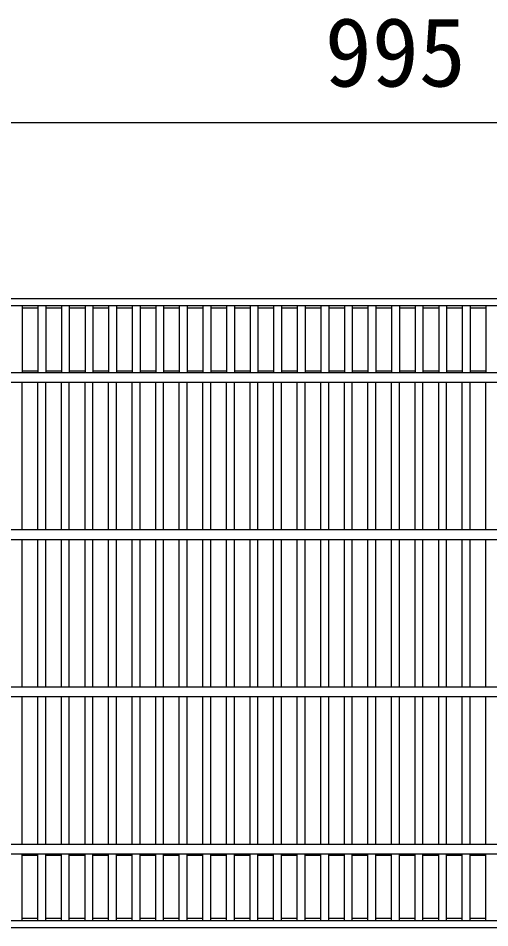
# Model space of a CAD drawing. Units: millimetres, scale not verified. Extents: x -25200 to 25200, y -8910 to 8910.
# Drawn here: x -16165 to -15865, y -4502 to -3924 of the extents above; entities that cross this region are included whole.
import ezdxf
from ezdxf.enums import TextEntityAlignment as Align

# ---------------------------------------------------------------- set-up
doc = ezdxf.new("R2010")
doc.units = ezdxf.units.MM
doc.header["$LTSCALE"] = 30
doc.layers.add('0-0_DIM', color=7, linetype='Continuous', lineweight=25)
doc.layers.add('0-2_HATCH', color=6, linetype='Continuous', lineweight=25)
doc.styles.add('ＭＳ ゴシック', font='')
doc.styles.get('ＭＳ ゴシック').set_extended_font_data('MS Gothic')

msp = doc.modelspace()

# ---------------------------------------------------------------- linework, layer by layer
at = {"layer": '0-0_DIM'}
msp.add_line((-15427.21, -3990.27), (-16422.21, -3990.27), dxfattribs=at)
at = {"layer": '0-2_HATCH'}
for p, q in [((-15427.21, -4102.08), (-16422.21, -4102.08)), ((-15427.21, -4106.58), (-16422.21, -4106.58)), ((-16162.21, -4106.58), (-16162.21, -4149.08)), ((-16152.21, -4106.58), (-16152.21, -4149.08)), ((-16147.21, -4106.58), (-16147.21, -4149.08)), ((-16137.21, -4106.58), (-16137.21, -4149.08)), ((-16132.21, -4106.58), (-16132.21, -4149.08)), ((-16122.21, -4106.58), (-16122.21, -4149.08)), ((-16117.21, -4106.58), (-16117.21, -4149.08)), ((-16107.21, -4106.58), (-16107.21, -4149.08)), ((-16102.21, -4106.58), (-16102.21, -4149.08)), ((-16092.21, -4106.58), (-16092.21, -4149.08)), ((-16087.21, -4106.58), (-16087.21, -4149.08)), ((-16077.21, -4106.58), (-16077.21, -4149.08)), ((-16072.21, -4106.58), (-16072.21, -4149.08)), ((-16062.21, -4106.58), (-16062.21, -4149.08)), ((-16057.21, -4106.58), (-16057.21, -4149.08)), ((-16047.21, -4106.58), (-16047.21, -4149.08)), ((-16042.21, -4106.58), (-16042.21, -4149.08)), ((-16032.21, -4106.58), (-16032.21, -4149.08)), ((-16027.21, -4106.58), (-16027.21, -4149.08)), ((-16017.21, -4106.58), (-16017.21, -4149.08)), ((-16012.21, -4106.58), (-16012.21, -4149.08)), ((-16002.21, -4106.58), (-16002.21, -4149.08)), ((-15997.21, -4106.58), (-15997.21, -4149.08)), ((-15987.21, -4106.58), (-15987.21, -4149.08)), ((-15982.21, -4106.58), (-15982.21, -4149.08)), ((-15972.21, -4106.58), (-15972.21, -4149.08)), ((-15967.21, -4106.58), (-15967.21, -4149.08)), ((-15957.21, -4106.58), (-15957.21, -4149.08)), ((-15952.21, -4106.58), (-15952.21, -4149.08)), ((-15942.21, -4106.58), (-15942.21, -4149.08)), ((-15937.21, -4106.58), (-15937.21, -4149.08)), ((-15927.21, -4106.58), (-15927.21, -4149.08)), ((-15922.21, -4106.58), (-15922.21, -4149.08)), ((-15912.21, -4106.58), (-15912.21, -4149.08)), ((-15907.21, -4106.58), (-15907.21, -4149.08)), ((-15897.21, -4106.58), (-15897.21, -4149.08)), ((-15892.21, -4106.58), (-15892.21, -4149.08)), ((-15882.21, -4106.58), (-15882.21, -4149.08)), ((-15877.21, -4106.58), (-15877.21, -4149.08)), ((-15867.21, -4106.58), (-15867.21, -4149.08)), ((-16152.21, -4108.08), (-16162.21, -4108.08)), ((-16137.21, -4108.08), (-16147.21, -4108.08)), ((-16122.21, -4108.08), (-16132.21, -4108.08)), ((-16107.21, -4108.08), (-16117.21, -4108.08)), ((-16092.21, -4108.08), (-16102.21, -4108.08)), ((-16077.21, -4108.08), (-16087.21, -4108.08)), ((-16062.21, -4108.08), (-16072.21, -4108.08)), ((-16047.21, -4108.08), (-16057.21, -4108.08)), ((-16032.21, -4108.08), (-16042.21, -4108.08)), ((-16017.21, -4108.08), (-16027.21, -4108.08)), ((-16002.21, -4108.08), (-16012.21, -4108.08)), ((-15987.21, -4108.08), (-15997.21, -4108.08)), ((-15972.21, -4108.08), (-15982.21, -4108.08)), ((-15957.21, -4108.08), (-15967.21, -4108.08)), ((-15942.21, -4108.08), (-15952.21, -4108.08)), ((-15927.21, -4108.08), (-15937.21, -4108.08)), ((-15912.21, -4108.08), (-15922.21, -4108.08)), ((-15897.21, -4108.08), (-15907.21, -4108.08)), ((-15882.21, -4108.08), (-15892.21, -4108.08)), ((-15867.21, -4108.08), (-15877.21, -4108.08)), ((-15562.21, -4149.08), (-16287.21, -4149.08)), ((-16152.21, -4148.08), (-16162.21, -4148.08)), ((-16137.21, -4148.08), (-16147.21, -4148.08)), ((-16122.21, -4148.08), (-16132.21, -4148.08)), ((-16107.21, -4148.08), (-16117.21, -4148.08)), ((-16092.21, -4148.08), (-16102.21, -4148.08)), ((-16077.21, -4148.08), (-16087.21, -4148.08)), ((-16062.21, -4148.08), (-16072.21, -4148.08)), ((-16047.21, -4148.08), (-16057.21, -4148.08)), ((-16032.21, -4148.08), (-16042.21, -4148.08)), ((-16017.21, -4148.08), (-16027.21, -4148.08)), ((-16002.21, -4148.08), (-16012.21, -4148.08)), ((-15987.21, -4148.08), (-15997.21, -4148.08)), ((-15972.21, -4148.08), (-15982.21, -4148.08)), ((-15957.21, -4148.08), (-15967.21, -4148.08)), ((-15942.21, -4148.08), (-15952.21, -4148.08)), ((-15927.21, -4148.08), (-15937.21, -4148.08)), ((-15912.21, -4148.08), (-15922.21, -4148.08)), ((-15897.21, -4148.08), (-15907.21, -4148.08)), ((-15882.21, -4148.08), (-15892.21, -4148.08)), ((-15867.21, -4148.08), (-15877.21, -4148.08)), ((-16287.21, -4155.08), (-15562.21, -4155.08)), ((-16162.21, -4249.08), (-16162.21, -4155.08)), ((-16152.21, -4249.08), (-16152.21, -4155.08)), ((-16147.21, -4249.08), (-16147.21, -4155.08)), ((-16137.21, -4249.08), (-16137.21, -4155.08)), ((-16132.21, -4249.08), (-16132.21, -4155.08)), ((-16122.21, -4249.08), (-16122.21, -4155.08)), ((-16117.21, -4249.08), (-16117.21, -4155.08)), ((-16107.21, -4249.08), (-16107.21, -4155.08)), ((-16102.21, -4249.08), (-16102.21, -4155.08)), ((-16092.21, -4249.08), (-16092.21, -4155.08)), ((-16087.21, -4249.08), (-16087.21, -4155.08)), ((-16077.21, -4249.08), (-16077.21, -4155.08)), ((-16072.21, -4249.08), (-16072.21, -4155.08)), ((-16062.21, -4249.08), (-16062.21, -4155.08)), ((-16057.21, -4249.08), (-16057.21, -4155.08)), ((-16047.21, -4249.08), (-16047.21, -4155.08)), ((-16042.21, -4249.08), (-16042.21, -4155.08)), ((-16032.21, -4249.08), (-16032.21, -4155.08)), ((-16027.21, -4249.08), (-16027.21, -4155.08)), ((-16017.21, -4249.08), (-16017.21, -4155.08)), ((-16012.21, -4249.08), (-16012.21, -4155.08)), ((-16002.21, -4249.08), (-16002.21, -4155.08)), ((-15997.21, -4249.08), (-15997.21, -4155.08)), ((-15987.21, -4249.08), (-15987.21, -4155.08)), ((-15982.21, -4249.08), (-15982.21, -4155.08)), ((-15972.21, -4249.08), (-15972.21, -4155.08)), ((-15967.21, -4249.08), (-15967.21, -4155.08)), ((-15957.21, -4249.08), (-15957.21, -4155.08)), ((-15952.21, -4249.08), (-15952.21, -4155.08)), ((-15942.21, -4249.08), (-15942.21, -4155.08)), ((-15937.21, -4249.08), (-15937.21, -4155.08)), ((-15927.21, -4249.08), (-15927.21, -4155.08)), ((-15922.21, -4249.08), (-15922.21, -4155.08)), ((-15912.21, -4249.08), (-15912.21, -4155.08)), ((-15907.21, -4249.08), (-15907.21, -4155.08)), ((-15897.21, -4249.08), (-15897.21, -4155.08)), ((-15892.21, -4249.08), (-15892.21, -4155.08)), ((-15882.21, -4249.08), (-15882.21, -4155.08)), ((-15877.21, -4249.08), (-15877.21, -4155.08)), ((-15867.21, -4249.08), (-15867.21, -4155.08)), ((-15427.21, -4249.08), (-16422.21, -4249.08)), ((-16422.21, -4255.08), (-15427.21, -4255.08)), ((-16162.21, -4349.08), (-16162.21, -4255.08)), ((-16152.21, -4349.08), (-16152.21, -4255.08)), ((-16147.21, -4349.08), (-16147.21, -4255.08)), ((-16137.21, -4349.08), (-16137.21, -4255.08)), ((-16132.21, -4349.08), (-16132.21, -4255.08)), ((-16122.21, -4349.08), (-16122.21, -4255.08)), ((-16117.21, -4349.08), (-16117.21, -4255.08)), ((-16107.21, -4349.08), (-16107.21, -4255.08)), ((-16102.21, -4349.08), (-16102.21, -4255.08)), ((-16092.21, -4349.08), (-16092.21, -4255.08)), ((-16087.21, -4349.08), (-16087.21, -4255.08)), ((-16077.21, -4349.08), (-16077.21, -4255.08)), ((-16072.21, -4349.08), (-16072.21, -4255.08)), ((-16062.21, -4349.08), (-16062.21, -4255.08)), ((-16057.21, -4349.08), (-16057.21, -4255.08)), ((-16047.21, -4349.08), (-16047.21, -4255.08)), ((-16042.21, -4349.08), (-16042.21, -4255.08)), ((-16032.21, -4349.08), (-16032.21, -4255.08)), ((-16027.21, -4349.08), (-16027.21, -4255.08)), ((-16017.21, -4349.08), (-16017.21, -4255.08)), ((-16012.21, -4349.08), (-16012.21, -4255.08)), ((-16002.21, -4349.08), (-16002.21, -4255.08)), ((-15997.21, -4349.08), (-15997.21, -4255.08)), ((-15987.21, -4349.08), (-15987.21, -4255.08)), ((-15982.21, -4349.08), (-15982.21, -4255.08)), ((-15972.21, -4349.08), (-15972.21, -4255.08)), ((-15967.21, -4349.08), (-15967.21, -4255.08)), ((-15957.21, -4349.08), (-15957.21, -4255.08)), ((-15952.21, -4349.08), (-15952.21, -4255.08)), ((-15942.21, -4349.08), (-15942.21, -4255.08)), ((-15937.21, -4349.08), (-15937.21, -4255.08)), ((-15927.21, -4349.08), (-15927.21, -4255.08)), ((-15922.21, -4349.08), (-15922.21, -4255.08)), ((-15912.21, -4349.08), (-15912.21, -4255.08)), ((-15907.21, -4349.08), (-15907.21, -4255.08)), ((-15897.21, -4349.08), (-15897.21, -4255.08)), ((-15892.21, -4349.08), (-15892.21, -4255.08)), ((-15882.21, -4349.08), (-15882.21, -4255.08)), ((-15877.21, -4349.08), (-15877.21, -4255.08)), ((-15867.21, -4349.08), (-15867.21, -4255.08)), ((-15427.21, -4349.08), (-16422.21, -4349.08)), ((-16422.21, -4355.08), (-15427.21, -4355.08)), ((-16162.21, -4449.08), (-16162.21, -4355.08)), ((-16152.21, -4449.08), (-16152.21, -4355.08)), ((-16147.21, -4449.08), (-16147.21, -4355.08)), ((-16137.21, -4449.08), (-16137.21, -4355.08)), ((-16132.21, -4449.08), (-16132.21, -4355.08)), ((-16122.21, -4449.08), (-16122.21, -4355.08)), ((-16117.21, -4449.08), (-16117.21, -4355.08)), ((-16107.21, -4449.08), (-16107.21, -4355.08)), ((-16102.21, -4449.08), (-16102.21, -4355.08)), ((-16092.21, -4449.08), (-16092.21, -4355.08)), ((-16087.21, -4449.08), (-16087.21, -4355.08)), ((-16077.21, -4449.08), (-16077.21, -4355.08)), ((-16072.21, -4449.08), (-16072.21, -4355.08)), ((-16062.21, -4449.08), (-16062.21, -4355.08)), ((-16057.21, -4449.08), (-16057.21, -4355.08)), ((-16047.21, -4449.08), (-16047.21, -4355.08)), ((-16042.21, -4449.08), (-16042.21, -4355.08)), ((-16032.21, -4449.08), (-16032.21, -4355.08)), ((-16027.21, -4449.08), (-16027.21, -4355.08)), ((-16017.21, -4449.08), (-16017.21, -4355.08)), ((-16012.21, -4449.08), (-16012.21, -4355.08)), ((-16002.21, -4449.08), (-16002.21, -4355.08)), ((-15997.21, -4449.08), (-15997.21, -4355.08)), ((-15987.21, -4449.08), (-15987.21, -4355.08)), ((-15982.21, -4449.08), (-15982.21, -4355.08)), ((-15972.21, -4449.08), (-15972.21, -4355.08)), ((-15967.21, -4449.08), (-15967.21, -4355.08)), ((-15957.21, -4449.08), (-15957.21, -4355.08)), ((-15952.21, -4449.08), (-15952.21, -4355.08)), ((-15942.21, -4449.08), (-15942.21, -4355.08)), ((-15937.21, -4449.08), (-15937.21, -4355.08)), ((-15927.21, -4449.08), (-15927.21, -4355.08)), ((-15922.21, -4449.08), (-15922.21, -4355.08)), ((-15912.21, -4449.08), (-15912.21, -4355.08)), ((-15907.21, -4449.08), (-15907.21, -4355.08)), ((-15897.21, -4449.08), (-15897.21, -4355.08)), ((-15892.21, -4449.08), (-15892.21, -4355.08)), ((-15882.21, -4449.08), (-15882.21, -4355.08)), ((-15877.21, -4449.08), (-15877.21, -4355.08)), ((-15867.21, -4449.08), (-15867.21, -4355.08)), ((-15562.21, -4449.08), (-16287.21, -4449.08)), ((-16287.21, -4455.08), (-15562.21, -4455.08)), ((-16162.21, -4497.58), (-16162.21, -4455.08)), ((-16152.21, -4456.08), (-16162.21, -4456.08)), ((-16152.21, -4497.58), (-16152.21, -4455.08)), ((-16147.21, -4497.58), (-16147.21, -4455.08)), ((-16137.21, -4456.08), (-16147.21, -4456.08)), ((-16137.21, -4497.58), (-16137.21, -4455.08)), ((-16132.21, -4497.58), (-16132.21, -4455.08)), ((-16122.21, -4456.08), (-16132.21, -4456.08)), ((-16122.21, -4497.58), (-16122.21, -4455.08)), ((-16117.21, -4497.58), (-16117.21, -4455.08)), ((-16107.21, -4456.08), (-16117.21, -4456.08)), ((-16107.21, -4497.58), (-16107.21, -4455.08)), ((-16102.21, -4497.58), (-16102.21, -4455.08)), ((-16092.21, -4456.08), (-16102.21, -4456.08)), ((-16092.21, -4497.58), (-16092.21, -4455.08)), ((-16087.21, -4497.58), (-16087.21, -4455.08)), ((-16077.21, -4456.08), (-16087.21, -4456.08)), ((-16077.21, -4497.58), (-16077.21, -4455.08)), ((-16072.21, -4497.58), (-16072.21, -4455.08)), ((-16062.21, -4456.08), (-16072.21, -4456.08)), ((-16062.21, -4497.58), (-16062.21, -4455.08)), ((-16057.21, -4497.58), (-16057.21, -4455.08)), ((-16047.21, -4456.08), (-16057.21, -4456.08)), ((-16047.21, -4497.58), (-16047.21, -4455.08)), ((-16042.21, -4497.58), (-16042.21, -4455.08)), ((-16032.21, -4456.08), (-16042.21, -4456.08)), ((-16032.21, -4497.58), (-16032.21, -4455.08)), ((-16027.21, -4497.58), (-16027.21, -4455.08)), ((-16017.21, -4456.08), (-16027.21, -4456.08)), ((-16017.21, -4497.58), (-16017.21, -4455.08)), ((-16012.21, -4497.58), (-16012.21, -4455.08)), ((-16002.21, -4456.08), (-16012.21, -4456.08)), ((-16002.21, -4497.58), (-16002.21, -4455.08)), ((-15997.21, -4497.58), (-15997.21, -4455.08)), ((-15987.21, -4456.08), (-15997.21, -4456.08)), ((-15987.21, -4497.58), (-15987.21, -4455.08)), ((-15982.21, -4497.58), (-15982.21, -4455.08)), ((-15972.21, -4456.08), (-15982.21, -4456.08)), ((-15972.21, -4497.58), (-15972.21, -4455.08)), ((-15967.21, -4497.58), (-15967.21, -4455.08)), ((-15957.21, -4456.08), (-15967.21, -4456.08)), ((-15957.21, -4497.58), (-15957.21, -4455.08)), ((-15952.21, -4497.58), (-15952.21, -4455.08)), ((-15942.21, -4456.08), (-15952.21, -4456.08)), ((-15942.21, -4497.58), (-15942.21, -4455.08)), ((-15937.21, -4497.58), (-15937.21, -4455.08)), ((-15927.21, -4456.08), (-15937.21, -4456.08)), ((-15927.21, -4497.58), (-15927.21, -4455.08)), ((-15922.21, -4497.58), (-15922.21, -4455.08)), ((-15912.21, -4456.08), (-15922.21, -4456.08)), ((-15912.21, -4497.58), (-15912.21, -4455.08)), ((-15907.21, -4497.58), (-15907.21, -4455.08)), ((-15897.21, -4456.08), (-15907.21, -4456.08)), ((-15897.21, -4497.58), (-15897.21, -4455.08)), ((-15892.21, -4497.58), (-15892.21, -4455.08)), ((-15882.21, -4456.08), (-15892.21, -4456.08)), ((-15882.21, -4497.58), (-15882.21, -4455.08)), ((-15877.21, -4497.58), (-15877.21, -4455.08)), ((-15867.21, -4456.08), (-15877.21, -4456.08)), ((-15867.21, -4497.58), (-15867.21, -4455.08)), ((-15427.21, -4497.58), (-16422.21, -4497.58)), ((-16152.21, -4496.08), (-16162.21, -4496.08)), ((-16137.21, -4496.08), (-16147.21, -4496.08)), ((-16122.21, -4496.08), (-16132.21, -4496.08)), ((-16107.21, -4496.08), (-16117.21, -4496.08)), ((-16092.21, -4496.08), (-16102.21, -4496.08)), ((-16077.21, -4496.08), (-16087.21, -4496.08)), ((-16062.21, -4496.08), (-16072.21, -4496.08)), ((-16047.21, -4496.08), (-16057.21, -4496.08)), ((-16032.21, -4496.08), (-16042.21, -4496.08)), ((-16017.21, -4496.08), (-16027.21, -4496.08)), ((-16002.21, -4496.08), (-16012.21, -4496.08)), ((-15987.21, -4496.08), (-15997.21, -4496.08)), ((-15972.21, -4496.08), (-15982.21, -4496.08)), ((-15957.21, -4496.08), (-15967.21, -4496.08)), ((-15942.21, -4496.08), (-15952.21, -4496.08)), ((-15927.21, -4496.08), (-15937.21, -4496.08)), ((-15912.21, -4496.08), (-15922.21, -4496.08)), ((-15897.21, -4496.08), (-15907.21, -4496.08)), ((-15882.21, -4496.08), (-15892.21, -4496.08)), ((-15867.21, -4496.08), (-15877.21, -4496.08)), ((-15427.21, -4502.08), (-16422.21, -4502.08))]:
    msp.add_line(p, q, dxfattribs=at)

# ---------------------------------------------------------------- texts
at = {"layer": '0-0_DIM', "style": 'ＭＳ ゴシック'}
msp.add_text('995', height=43.99, dxfattribs=at).set_placement((-15969.71, -3980.27), align=Align.BOTTOM_LEFT)

doc.saveas('drawing.dxf')
